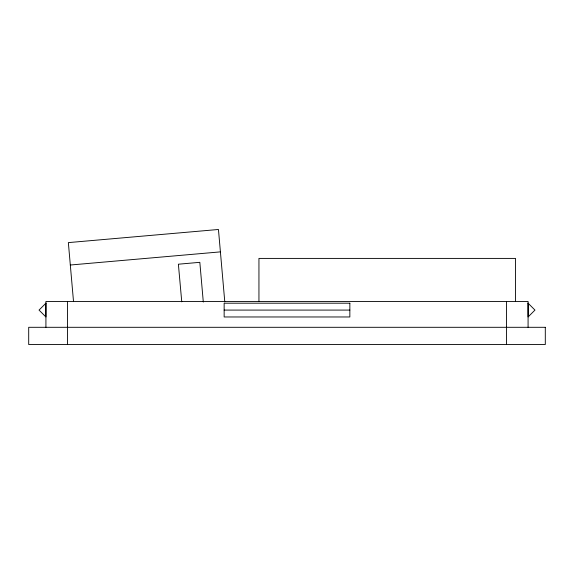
<?xml version="1.0" encoding="UTF-8"?>
<svg xmlns="http://www.w3.org/2000/svg" width="574" height="574" viewBox="0 0 574 574"><rect width="100%" height="100%" fill="white"/><g stroke="black" fill="none" stroke-linecap="round" stroke-linejoin="round"><path stroke-width="0.86" d="M70.293 265.016L220.402 251.878M224.147 310.082L349.853 310.082M224.786 301.895L218.45 229.478L68.356 242.608L73.522 301.572M203.304 302.053L199.831 262.325L178.385 264.205L181.757 301.831M528.08 327.302L528.08 301.472L45.92 301.472L45.92 327.302M515.524 301.343L515.524 258.408L258.946 258.408L258.946 301.343M506.555 301.472L506.555 344.522M67.445 301.472L67.445 344.522M45.92 303.194L45.92 316.97L39.032 310.082L45.92 303.194M528.08 303.194L528.08 316.97L534.968 310.082L528.08 303.194M349.853 303.194L224.147 303.194L224.147 316.97L349.853 316.97L349.853 303.194M545.3 327.302L28.7 327.302L28.7 344.522L545.3 344.522L545.3 327.302"/></g></svg>
